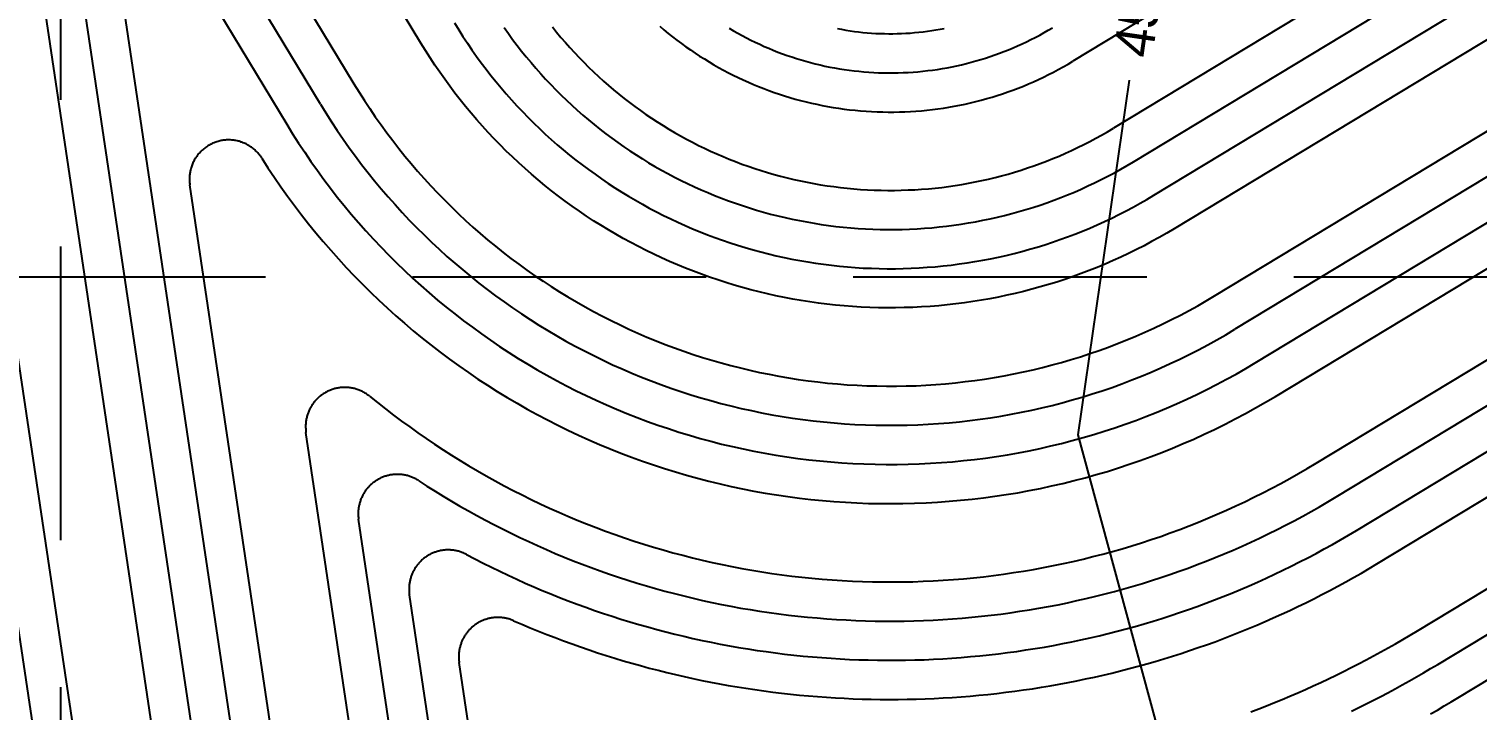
# Model space of a CAD drawing. Header units: inches. Extents: x 2439273 to 2445077, y 7048639 to 7057917.
# Drawn here: x 2442895.6 to 2443043.5, y 7054391.8 to 7054461.4 of the extents above; entities that cross this region are included whole.
import ezdxf
from ezdxf.enums import TextEntityAlignment as Align

# ---------------------------------------------------------------- set-up
doc = ezdxf.new("R2010")
doc.units = ezdxf.units.IN
doc.header["$LTSCALE"] = 300
doc.header["$MEASUREMENT"] = 0
for name, pattern in [('DASHED', [0.29, 0.25, -0.04]), ('DASHEDX2', [0.165, 0.125, -0.04]), ('HIDDEN', [0.375, 0.25, -0.125])]:
    doc.linetypes.add(name, pattern=pattern)
for name, color, linetype in [('EC', 43, 'DASHEDX2'), ('GRID', 254, 'HIDDEN'), ('PC', 43, 'DASHEDX2')]:
    doc.layers.add(name, color=color, linetype=linetype)
doc.styles.add('TMODELF', font='tmodelf')

msp = doc.modelspace()

# ---------------------------------------------------------------- linework, layer by layer
at = {"layer": 'EC', "color": 43, "linetype": 'DASHED', "flags": 128}
msp.add_lwpolyline([(2443007.95, 7054456.14), (2443002.69, 7054419.91), (2443032.74, 7054309.19), (2443035.75, 7054305.36), (2443035.89, 7054294.04), (2443019.84, 7054160.99), (2443015.14, 7054154.07), (2443020.76, 7054042.59), (2443027.98, 7054035.18), (2443030.2, 7054009.01), (2443027.26, 7053976.63)], dxfattribs=at)
at = {"layer": 'GRID', "linetype": 'HIDDEN', "ltscale": 0.4}
for p, q in [((2442898.88, 7049369.15), (2442898.88, 7057765.42)), ((2439424.76, 7054436.07), (2444925.44, 7054436.07))]:
    msp.add_line(p, q, dxfattribs=at)
at = {"layer": 'PC', "color": 24, "linetype": 'Continuous', "flags": 128}
for points in [[(2443207.57, 7054582.25), (2443002.19, 7054458.08)], [(2443211.71, 7054575.4), (2443006.33, 7054451.24)], [(2443008.39, 7054447.81), (2443213.78, 7054571.98)], [(2443010.46, 7054444.39), (2443215.85, 7054568.55)], [(2443217.92, 7054565.13), (2443012.53, 7054440.97), (2443011.78, 7054440.52), (2443011.01, 7054440.08), (2443010.24, 7054439.66), (2443009.47, 7054439.24), (2443008.68, 7054438.84), (2443007.89, 7054438.45), (2443007.1, 7054438.08), (2443006.3, 7054437.71), (2443005.49, 7054437.36), (2443004.68, 7054437.02), (2443003.86, 7054436.7), (2443003.04, 7054436.39), (2443002.21, 7054436.09), (2443001.38, 7054435.8), (2443000.55, 7054435.53), (2442999.71, 7054435.27), (2442998.86, 7054435.02), (2442998.01, 7054434.79), (2442997.16, 7054434.57), (2442996.31, 7054434.36), (2442995.45, 7054434.17), (2442994.59, 7054433.99), (2442993.72, 7054433.82), (2442992.86, 7054433.67), (2442991.99, 7054433.53), (2442991.12, 7054433.4), (2442990.25, 7054433.29), (2442989.37, 7054433.19), (2442988.5, 7054433.11), (2442987.62, 7054433.04), (2442986.74, 7054432.98), (2442985.86, 7054432.94), (2442984.98, 7054432.91), (2442984.1, 7054432.89), (2442983.22, 7054432.89), (2442982.34, 7054432.9), (2442981.47, 7054432.93), (2442980.59, 7054432.97), (2442979.71, 7054433.02), (2442978.83, 7054433.09), (2442977.96, 7054433.17), (2442977.08, 7054433.27), (2442976.21, 7054433.37), (2442975.34, 7054433.5), (2442974.47, 7054433.63), (2442973.6, 7054433.78), (2442972.74, 7054433.95), (2442971.88, 7054434.12), (2442971.02, 7054434.31), (2442970.16, 7054434.52), (2442969.31, 7054434.73), (2442968.46, 7054434.96), (2442967.61, 7054435.21), (2442966.77, 7054435.47), (2442965.94, 7054435.74), (2442965.1, 7054436.02), (2442964.28, 7054436.32), (2442963.45, 7054436.63), (2442962.63, 7054436.95), (2442961.82, 7054437.28), (2442961.01, 7054437.63), (2442960.21, 7054437.99), (2442959.41, 7054438.36), (2442958.62, 7054438.75), (2442957.84, 7054439.15), (2442957.06, 7054439.56), (2442956.29, 7054439.98), (2442955.52, 7054440.41), (2442954.77, 7054440.86), (2442954.01, 7054441.32), (2442953.27, 7054441.79), (2442952.54, 7054442.27), (2442951.81, 7054442.76), (2442951.09, 7054443.27), (2442950.37, 7054443.78), (2442949.67, 7054444.31), (2442948.97, 7054444.85), (2442948.29, 7054445.4), (2442947.61, 7054445.96), (2442946.94, 7054446.53), (2442946.28, 7054447.11), (2442945.62, 7054447.7), (2442944.98, 7054448.3), (2442944.35, 7054448.91), (2442943.73, 7054449.53), (2442943.11, 7054450.16), (2442942.51, 7054450.8), (2442941.92, 7054451.45), (2442941.33, 7054452.11), (2442940.76, 7054452.78), (2442940.2, 7054453.46), (2442939.65, 7054454.14), (2442939.11, 7054454.83), (2442938.58, 7054455.54), (2442938.06, 7054456.25), (2442937.55, 7054456.97), (2442937.06, 7054457.69), (2442936.57, 7054458.43), (2442936.1, 7054459.17), (2442935.64, 7054459.92), (2442884.95, 7054543.77)], [(2442613.44, 7053672.48), (2442965.43, 7053924.52), (2442870.67, 7054560.25)], [(2443016.67, 7054434.12), (2443222.06, 7054558.28)], [(2443224.13, 7054554.86), (2443018.74, 7054430.7)], [(2443020.81, 7054427.27), (2443226.2, 7054551.44)], [(2443022.88, 7054423.85), (2443228.27, 7054548.02)], [(2442877.57, 7054541.11), (2442969.75, 7053922.69), (2442615.77, 7053669.23)], [(2443027.02, 7054417.01), (2443232.41, 7054541.17)], [(2443029.09, 7054413.58), (2443234.47, 7054537.75)], [(2443031.16, 7054410.16), (2443236.54, 7054534.32)], [(2443033.23, 7054406.74), (2443238.61, 7054530.9)], [(2443037.37, 7054399.89), (2443242.75, 7054524.05)], [(2443039.44, 7054396.47), (2443244.82, 7054520.63)], [(2443041.51, 7054393.04), (2443246.89, 7054517.21)], [(2442898.74, 7054505.49), (2442928.79, 7054455.78)], [(2442620.43, 7053662.72), (2442978.38, 7053919.03), (2442891.36, 7054502.83)], [(2442925.37, 7054453.71), (2442905.64, 7054486.35)], [(2442898.26, 7054483.69), (2442982.7, 7053917.2), (2442622.76, 7053659.47)], [(2442912.54, 7054467.21), (2442921.95, 7054451.64)], [(2442625.09, 7053656.22), (2442987.01, 7053915.37), (2442905.16, 7054464.55)], [(2442939.06, 7054461.99), (2442939.49, 7054461.29), (2442939.93, 7054460.6), (2442940.38, 7054459.92), (2442940.84, 7054459.25), (2442941.31, 7054458.58), (2442941.79, 7054457.92), (2442942.28, 7054457.27), (2442942.78, 7054456.62), (2442943.3, 7054455.99), (2442943.82, 7054455.36), (2442944.35, 7054454.74), (2442944.89, 7054454.13), (2442945.44, 7054453.52), (2442946, 7054452.93), (2442946.57, 7054452.34), (2442947.15, 7054451.77), (2442947.74, 7054451.2), (2442948.33, 7054450.64), (2442948.94, 7054450.09), (2442949.55, 7054449.55), (2442950.17, 7054449.02), (2442950.81, 7054448.5), (2442951.44, 7054447.99), (2442952.09, 7054447.5), (2442952.74, 7054447.01), (2442953.41, 7054446.53), (2442954.07, 7054446.06), (2442954.75, 7054445.6), (2442955.43, 7054445.15), (2442956.13, 7054444.72), (2442956.82, 7054444.29), (2442957.53, 7054443.88), (2442958.24, 7054443.47), (2442958.95, 7054443.08), (2442959.68, 7054442.7), (2442960.4, 7054442.33), (2442961.14, 7054441.97), (2442961.88, 7054441.63), (2442962.62, 7054441.29), (2442963.37, 7054440.97), (2442964.13, 7054440.66), (2442964.89, 7054440.36), (2442965.65, 7054440.07), (2442966.42, 7054439.8), (2442967.2, 7054439.53), (2442967.97, 7054439.28), (2442968.75, 7054439.04), (2442969.54, 7054438.82), (2442970.33, 7054438.6), (2442971.12, 7054438.4), (2442971.91, 7054438.21), (2442972.71, 7054438.03), (2442973.51, 7054437.87), (2442974.31, 7054437.72), (2442975.12, 7054437.58), (2442975.92, 7054437.45), (2442976.73, 7054437.34), (2442977.54, 7054437.24), (2442978.36, 7054437.15), (2442979.17, 7054437.08), (2442979.98, 7054437.01), (2442980.8, 7054436.96), (2442981.62, 7054436.93), (2442982.43, 7054436.9), (2442983.25, 7054436.89), (2442984.07, 7054436.89), (2442984.88, 7054436.91), (2442985.7, 7054436.93), (2442986.51, 7054436.97), (2442987.33, 7054437.03), (2442988.14, 7054437.09), (2442988.96, 7054437.17), (2442989.77, 7054437.26), (2442990.58, 7054437.37), (2442991.39, 7054437.48), (2442992.19, 7054437.61), (2442993, 7054437.75), (2442993.8, 7054437.91), (2442994.6, 7054438.07), (2442995.4, 7054438.25), (2442996.19, 7054438.45), (2442996.98, 7054438.65), (2442997.77, 7054438.87), (2442998.55, 7054439.1), (2442999.33, 7054439.34), (2443000.11, 7054439.59), (2443000.88, 7054439.86), (2443001.65, 7054440.14), (2443002.41, 7054440.43), (2443003.17, 7054440.73), (2443003.93, 7054441.04), (2443004.67, 7054441.37), (2443005.42, 7054441.71), (2443006.16, 7054442.06), (2443006.89, 7054442.42), (2443007.62, 7054442.79), (2443008.34, 7054443.17), (2443009.05, 7054443.57), (2443009.76, 7054443.97), (2443010.46, 7054444.39)], [(2442944.13, 7054461.53), (2442944.56, 7054460.91), (2442945, 7054460.3), (2442945.46, 7054459.7), (2442945.92, 7054459.1), (2442946.39, 7054458.52), (2442946.88, 7054457.94), (2442947.37, 7054457.36), (2442947.87, 7054456.8), (2442948.37, 7054456.24), (2442948.89, 7054455.69), (2442949.42, 7054455.15), (2442949.95, 7054454.62), (2442950.49, 7054454.1), (2442951.04, 7054453.58), (2442951.6, 7054453.08), (2442952.17, 7054452.58), (2442952.74, 7054452.09), (2442953.33, 7054451.61), (2442953.91, 7054451.14), (2442954.51, 7054450.68), (2442955.11, 7054450.23), (2442955.73, 7054449.79), (2442956.34, 7054449.35), (2442956.97, 7054448.93), (2442957.6, 7054448.52), (2442958.24, 7054448.12), (2442958.88, 7054447.72), (2442959.53, 7054447.34), (2442960.18, 7054446.97), (2442960.85, 7054446.61), (2442961.51, 7054446.25), (2442962.19, 7054445.91), (2442962.86, 7054445.58), (2442963.55, 7054445.26), (2442964.23, 7054444.95), (2442964.93, 7054444.66), (2442965.62, 7054444.37), (2442966.32, 7054444.09), (2442967.03, 7054443.83), (2442967.74, 7054443.57), (2442968.45, 7054443.33), (2442969.17, 7054443.1), (2442969.89, 7054442.88), (2442970.62, 7054442.67), (2442971.34, 7054442.47), (2442972.08, 7054442.28), (2442972.81, 7054442.11), (2442973.55, 7054441.95), (2442974.28, 7054441.8), (2442975.02, 7054441.66), (2442975.77, 7054441.53), (2442976.51, 7054441.41), (2442977.26, 7054441.31), (2442978.01, 7054441.21), (2442978.76, 7054441.13), (2442979.51, 7054441.06), (2442980.26, 7054441), (2442981.01, 7054440.96), (2442981.77, 7054440.92), (2442982.52, 7054440.9), (2442983.27, 7054440.89), (2442984.03, 7054440.89), (2442984.78, 7054440.91), (2442985.53, 7054440.93), (2442986.29, 7054440.97), (2442987.04, 7054441.02), (2442987.79, 7054441.08), (2442988.54, 7054441.15), (2442989.29, 7054441.23), (2442990.04, 7054441.33), (2442990.78, 7054441.44), (2442991.53, 7054441.56), (2442992.27, 7054441.69), (2442993.01, 7054441.83), (2442993.75, 7054441.98), (2442994.49, 7054442.15), (2442995.22, 7054442.33), (2442995.95, 7054442.52), (2442996.68, 7054442.72), (2442997.4, 7054442.93), (2442998.12, 7054443.15), (2442998.84, 7054443.39), (2442999.55, 7054443.63), (2443000.26, 7054443.89), (2443000.96, 7054444.16), (2443001.66, 7054444.43), (2443002.36, 7054444.72), (2443003.05, 7054445.02), (2443003.74, 7054445.34), (2443004.42, 7054445.66), (2443005.1, 7054445.99), (2443005.77, 7054446.33), (2443006.43, 7054446.69), (2443007.09, 7054447.05), (2443007.75, 7054447.43), (2443008.39, 7054447.81)], [(2442949.06, 7054461.59), (2442949.49, 7054461.05), (2442949.93, 7054460.52), (2442950.38, 7054459.99), (2442950.84, 7054459.47), (2442951.31, 7054458.96), (2442951.78, 7054458.46), (2442952.26, 7054457.97), (2442952.75, 7054457.48), (2442953.25, 7054457), (2442953.75, 7054456.53), (2442954.27, 7054456.06), (2442954.79, 7054455.61), (2442955.31, 7054455.16), (2442955.84, 7054454.72), (2442956.38, 7054454.29), (2442956.93, 7054453.86), (2442957.49, 7054453.45), (2442958.05, 7054453.04), (2442958.61, 7054452.65), (2442959.18, 7054452.26), (2442959.76, 7054451.88), (2442960.35, 7054451.51), (2442960.94, 7054451.15), (2442961.53, 7054450.8), (2442962.13, 7054450.46), (2442962.74, 7054450.13), (2442963.35, 7054449.81), (2442963.97, 7054449.49), (2442964.59, 7054449.19), (2442965.21, 7054448.9), (2442965.84, 7054448.61), (2442966.48, 7054448.34), (2442967.12, 7054448.08), (2442967.76, 7054447.83), (2442968.41, 7054447.58), (2442969.06, 7054447.35), (2442969.71, 7054447.13), (2442970.37, 7054446.91), (2442971.03, 7054446.71), (2442971.7, 7054446.52), (2442972.36, 7054446.34), (2442973.03, 7054446.17), (2442973.7, 7054446.01), (2442974.38, 7054445.86), (2442975.06, 7054445.72), (2442975.74, 7054445.59), (2442976.42, 7054445.47), (2442977.1, 7054445.37), (2442977.78, 7054445.27), (2442978.47, 7054445.19), (2442979.16, 7054445.11), (2442979.85, 7054445.05), (2442980.53, 7054444.99), (2442981.22, 7054444.95), (2442981.91, 7054444.92), (2442982.61, 7054444.9), (2442983.3, 7054444.89), (2442983.99, 7054444.89), (2442984.68, 7054444.9), (2442985.37, 7054444.93), (2442986.06, 7054444.96), (2442986.75, 7054445.01), (2442987.44, 7054445.06), (2442988.13, 7054445.13), (2442988.81, 7054445.2), (2442989.5, 7054445.29), (2442990.18, 7054445.39), (2442990.87, 7054445.5), (2442991.55, 7054445.62), (2442992.22, 7054445.75), (2442992.9, 7054445.89), (2442993.58, 7054446.04), (2442994.25, 7054446.21), (2442994.92, 7054446.38), (2442995.58, 7054446.56), (2442996.25, 7054446.76), (2442996.91, 7054446.96), (2442997.56, 7054447.18), (2442998.22, 7054447.4), (2442998.87, 7054447.64), (2442999.51, 7054447.88), (2443000.15, 7054448.14), (2443000.79, 7054448.4), (2443001.43, 7054448.68), (2443002.06, 7054448.97), (2443002.68, 7054449.26), (2443003.3, 7054449.57), (2443003.92, 7054449.88), (2443004.53, 7054450.21), (2443005.13, 7054450.54), (2443005.73, 7054450.88), (2443006.33, 7054451.24)], [(2442960.02, 7054461.66), (2442960.45, 7054461.29), (2442960.88, 7054460.93), (2442961.33, 7054460.58), (2442961.77, 7054460.23), (2442962.23, 7054459.89), (2442962.68, 7054459.56), (2442963.15, 7054459.24), (2442963.62, 7054458.92), (2442964.09, 7054458.61), (2442964.57, 7054458.31), (2442965.05, 7054458.01), (2442965.54, 7054457.73), (2442966.03, 7054457.45), (2442966.53, 7054457.18), (2442967.03, 7054456.91), (2442967.53, 7054456.66), (2442968.04, 7054456.41), (2442968.55, 7054456.17), (2442969.07, 7054455.94), (2442969.59, 7054455.71), (2442970.11, 7054455.5), (2442970.63, 7054455.29), (2442971.16, 7054455.09), (2442971.7, 7054454.9), (2442972.23, 7054454.72), (2442972.77, 7054454.55), (2442973.31, 7054454.38), (2442973.85, 7054454.22), (2442974.4, 7054454.08), (2442974.95, 7054453.94), (2442975.5, 7054453.81), (2442976.05, 7054453.68), (2442976.6, 7054453.57), (2442977.16, 7054453.46), (2442977.72, 7054453.37), (2442978.27, 7054453.28), (2442978.83, 7054453.2), (2442979.4, 7054453.13), (2442979.96, 7054453.07), (2442980.52, 7054453.02), (2442981.08, 7054452.98), (2442981.65, 7054452.94), (2442982.21, 7054452.92), (2442982.78, 7054452.9), (2442983.34, 7054452.89), (2442983.91, 7054452.89), (2442984.48, 7054452.9), (2442985.04, 7054452.92), (2442985.61, 7054452.95), (2442986.17, 7054452.98), (2442986.73, 7054453.03), (2442987.3, 7054453.08), (2442987.86, 7054453.15), (2442988.42, 7054453.22), (2442988.98, 7054453.3), (2442989.54, 7054453.39), (2442990.09, 7054453.49), (2442990.65, 7054453.59), (2442991.2, 7054453.71), (2442991.75, 7054453.83), (2442992.3, 7054453.97), (2442992.85, 7054454.11), (2442993.4, 7054454.26), (2442993.94, 7054454.42), (2442994.48, 7054454.59), (2442995.02, 7054454.76), (2442995.55, 7054454.95), (2442996.08, 7054455.14), (2442996.61, 7054455.34), (2442997.14, 7054455.55), (2442997.66, 7054455.77), (2442998.18, 7054455.99), (2442998.69, 7054456.22), (2442999.2, 7054456.47), (2442999.71, 7054456.72), (2443000.22, 7054456.97), (2443000.71, 7054457.24), (2443001.21, 7054457.51), (2443001.7, 7054457.79), (2443002.19, 7054458.08)], [(2442967.11, 7054461.45), (2442967.54, 7054461.19), (2442967.98, 7054460.94), (2442968.42, 7054460.7), (2442968.86, 7054460.47), (2442969.31, 7054460.24), (2442969.76, 7054460.02), (2442970.22, 7054459.81), (2442970.68, 7054459.6), (2442971.14, 7054459.4), (2442971.6, 7054459.21), (2442972.07, 7054459.02), (2442972.54, 7054458.85), (2442973.01, 7054458.68), (2442973.49, 7054458.52), (2442973.97, 7054458.36), (2442974.45, 7054458.22), (2442974.93, 7054458.08), (2442975.42, 7054457.94), (2442975.9, 7054457.82), (2442976.39, 7054457.7), (2442976.88, 7054457.59), (2442977.38, 7054457.49), (2442977.87, 7054457.4), (2442978.37, 7054457.31), (2442978.86, 7054457.24), (2442979.36, 7054457.17), (2442979.86, 7054457.11), (2442980.36, 7054457.05), (2442980.86, 7054457), (2442981.36, 7054456.97), (2442981.86, 7054456.94), (2442982.36, 7054456.91), (2442982.87, 7054456.9), (2442983.37, 7054456.89), (2442983.87, 7054456.89), (2442984.37, 7054456.9), (2442984.88, 7054456.92), (2442985.38, 7054456.94), (2442985.88, 7054456.97), (2442986.38, 7054457.01), (2442986.88, 7054457.06), (2442987.38, 7054457.12), (2442987.88, 7054457.18), (2442988.38, 7054457.25), (2442988.87, 7054457.33), (2442989.37, 7054457.42), (2442989.86, 7054457.52), (2442990.35, 7054457.62), (2442990.84, 7054457.73), (2442991.33, 7054457.85), (2442991.82, 7054457.97), (2442992.3, 7054458.11), (2442992.79, 7054458.25), (2442993.27, 7054458.4), (2442993.74, 7054458.55), (2442994.22, 7054458.72), (2442994.69, 7054458.89), (2442995.16, 7054459.07), (2442995.63, 7054459.25), (2442996.09, 7054459.45), (2442996.55, 7054459.65), (2442997.01, 7054459.85), (2442997.47, 7054460.07), (2442997.92, 7054460.29), (2442998.36, 7054460.52), (2442998.81, 7054460.76), (2442999.25, 7054461), (2442999.68, 7054461.25), (2443000.12, 7054461.51)], [(2442978.15, 7054461.42), (2442978.58, 7054461.34), (2442979.02, 7054461.26), (2442979.45, 7054461.19), (2442979.89, 7054461.13), (2442980.32, 7054461.08), (2442980.76, 7054461.03), (2442981.2, 7054460.99), (2442981.64, 7054460.96), (2442982.07, 7054460.93), (2442982.51, 7054460.91), (2442982.95, 7054460.9), (2442983.39, 7054460.89), (2442983.83, 7054460.89), (2442984.27, 7054460.9), (2442984.71, 7054460.91), (2442985.15, 7054460.94), (2442985.59, 7054460.96), (2442986.03, 7054461), (2442986.47, 7054461.04), (2442986.9, 7054461.09), (2442987.34, 7054461.15), (2442987.78, 7054461.21), (2442988.21, 7054461.28), (2442988.64, 7054461.35), (2442989.07, 7054461.44)], [(2442928.79, 7054455.78), (2442929.32, 7054454.92), (2442929.86, 7054454.08), (2442930.41, 7054453.24), (2442930.98, 7054452.41), (2442931.56, 7054451.58), (2442932.15, 7054450.77), (2442932.76, 7054449.97), (2442933.37, 7054449.18), (2442934, 7054448.39), (2442934.65, 7054447.62), (2442935.3, 7054446.86), (2442935.97, 7054446.1), (2442936.64, 7054445.36), (2442937.33, 7054444.63), (2442938.04, 7054443.91), (2442938.75, 7054443.2), (2442939.47, 7054442.5), (2442940.2, 7054441.81), (2442940.95, 7054441.14), (2442941.7, 7054440.48), (2442942.47, 7054439.82), (2442943.25, 7054439.18), (2442944.03, 7054438.56), (2442944.83, 7054437.94), (2442945.63, 7054437.34), (2442946.45, 7054436.75), (2442947.27, 7054436.17), (2442948.1, 7054435.61), (2442948.94, 7054435.06), (2442949.79, 7054434.52), (2442950.65, 7054434), (2442951.52, 7054433.49), (2442952.39, 7054432.99), (2442953.27, 7054432.51), (2442954.16, 7054432.04), (2442955.06, 7054431.59), (2442955.96, 7054431.15), (2442956.87, 7054430.72), (2442957.79, 7054430.31), (2442958.71, 7054429.91), (2442959.64, 7054429.53), (2442960.58, 7054429.16), (2442961.52, 7054428.81), (2442962.47, 7054428.47), (2442963.42, 7054428.14), (2442964.37, 7054427.83), (2442965.34, 7054427.54), (2442966.3, 7054427.26), (2442967.27, 7054427), (2442968.25, 7054426.75), (2442969.22, 7054426.52), (2442970.21, 7054426.3), (2442971.19, 7054426.1), (2442972.18, 7054425.91), (2442973.17, 7054425.74), (2442974.16, 7054425.58), (2442975.16, 7054425.44), (2442976.16, 7054425.32), (2442977.16, 7054425.21), (2442978.16, 7054425.12), (2442979.16, 7054425.04), (2442980.16, 7054424.98), (2442981.17, 7054424.93), (2442982.17, 7054424.91), (2442983.18, 7054424.89), (2442984.18, 7054424.89), (2442985.19, 7054424.91), (2442986.19, 7054424.94), (2442987.2, 7054424.99), (2442988.2, 7054425.06), (2442989.2, 7054425.14), (2442990.2, 7054425.24), (2442991.2, 7054425.35), (2442992.2, 7054425.48), (2442993.19, 7054425.62), (2442994.19, 7054425.78), (2442995.18, 7054425.95), (2442996.16, 7054426.14), (2442997.15, 7054426.35), (2442998.13, 7054426.57), (2442999.1, 7054426.81), (2443000.08, 7054427.06), (2443001.05, 7054427.32), (2443002.01, 7054427.61), (2443002.97, 7054427.9), (2443003.93, 7054428.22), (2443004.88, 7054428.54), (2443005.82, 7054428.89), (2443006.76, 7054429.24), (2443007.7, 7054429.62), (2443008.62, 7054430), (2443009.55, 7054430.4), (2443010.46, 7054430.82), (2443011.37, 7054431.25), (2443012.27, 7054431.69), (2443013.17, 7054432.15), (2443014.06, 7054432.62), (2443014.94, 7054433.11), (2443015.81, 7054433.61), (2443016.67, 7054434.12)], [(2442925.37, 7054453.71), (2442925.93, 7054452.8), (2442926.5, 7054451.9), (2442927.09, 7054451.01), (2442927.69, 7054450.13), (2442928.31, 7054449.25), (2442928.94, 7054448.39), (2442929.58, 7054447.54), (2442930.24, 7054446.69), (2442930.91, 7054445.86), (2442931.59, 7054445.04), (2442932.28, 7054444.23), (2442932.99, 7054443.43), (2442933.71, 7054442.64), (2442934.44, 7054441.86), (2442935.19, 7054441.1), (2442935.95, 7054440.34), (2442936.71, 7054439.6), (2442937.49, 7054438.87), (2442938.29, 7054438.15), (2442939.09, 7054437.45), (2442939.9, 7054436.76), (2442940.73, 7054436.08), (2442941.56, 7054435.41), (2442942.41, 7054434.76), (2442943.26, 7054434.12), (2442944.13, 7054433.49), (2442945, 7054432.88), (2442945.89, 7054432.28), (2442946.78, 7054431.7), (2442947.68, 7054431.13), (2442948.59, 7054430.57), (2442949.52, 7054430.03), (2442950.44, 7054429.5), (2442951.38, 7054428.99), (2442952.33, 7054428.49), (2442953.28, 7054428.01), (2442954.24, 7054427.54), (2442955.21, 7054427.08), (2442956.18, 7054426.65), (2442957.16, 7054426.22), (2442958.15, 7054425.82), (2442959.14, 7054425.43), (2442960.14, 7054425.05), (2442961.15, 7054424.69), (2442962.16, 7054424.35), (2442963.18, 7054424.02), (2442964.2, 7054423.71), (2442965.22, 7054423.41), (2442966.25, 7054423.13), (2442967.29, 7054422.87), (2442968.33, 7054422.62), (2442969.37, 7054422.39), (2442970.42, 7054422.17), (2442971.47, 7054421.97), (2442972.52, 7054421.79), (2442973.58, 7054421.63), (2442974.63, 7054421.48), (2442975.69, 7054421.35), (2442976.75, 7054421.23), (2442977.82, 7054421.13), (2442978.88, 7054421.05), (2442979.95, 7054420.99), (2442981.02, 7054420.94), (2442982.08, 7054420.91), (2442983.15, 7054420.89), (2442984.22, 7054420.89), (2442985.29, 7054420.91), (2442986.36, 7054420.95), (2442987.42, 7054421), (2442988.49, 7054421.07), (2442989.55, 7054421.15), (2442990.62, 7054421.26), (2442991.68, 7054421.38), (2442992.74, 7054421.51), (2442993.79, 7054421.66), (2442994.85, 7054421.83), (2442995.9, 7054422.02), (2442996.95, 7054422.22), (2442998, 7054422.44), (2442999.04, 7054422.67), (2443000.08, 7054422.93), (2443001.11, 7054423.19), (2443002.14, 7054423.48), (2443003.16, 7054423.78), (2443004.18, 7054424.09), (2443005.2, 7054424.42), (2443006.21, 7054424.77), (2443007.21, 7054425.14), (2443008.21, 7054425.52), (2443009.21, 7054425.91), (2443010.19, 7054426.32), (2443011.17, 7054426.75), (2443012.14, 7054427.19), (2443013.11, 7054427.64), (2443014.07, 7054428.12), (2443015.02, 7054428.6), (2443015.96, 7054429.1), (2443016.9, 7054429.62), (2443017.82, 7054430.15), (2443018.74, 7054430.7)], [(2442921.95, 7054451.64), (2442922.54, 7054450.68), (2442923.15, 7054449.72), (2442923.77, 7054448.78), (2442924.41, 7054447.85), (2442925.06, 7054446.92), (2442925.73, 7054446.01), (2442926.41, 7054445.1), (2442927.1, 7054444.21), (2442927.81, 7054443.33), (2442928.53, 7054442.46), (2442929.27, 7054441.6), (2442930.02, 7054440.76), (2442930.78, 7054439.92), (2442931.56, 7054439.1), (2442932.34, 7054438.29), (2442933.15, 7054437.49), (2442933.96, 7054436.7), (2442934.78, 7054435.93), (2442935.62, 7054435.17), (2442936.47, 7054434.42), (2442937.33, 7054433.69), (2442938.21, 7054432.97), (2442939.09, 7054432.27), (2442939.99, 7054431.57), (2442940.89, 7054430.9), (2442941.81, 7054430.23), (2442942.73, 7054429.59), (2442943.67, 7054428.95), (2442944.62, 7054428.33), (2442945.57, 7054427.73), (2442946.54, 7054427.14), (2442947.51, 7054426.56), (2442948.5, 7054426.01), (2442949.49, 7054425.46), (2442950.49, 7054424.94), (2442951.5, 7054424.42), (2442952.51, 7054423.93), (2442953.54, 7054423.45), (2442954.57, 7054422.99), (2442955.61, 7054422.54), (2442956.65, 7054422.11), (2442957.71, 7054421.69), (2442958.76, 7054421.29), (2442959.83, 7054420.91), (2442960.9, 7054420.55), (2442961.98, 7054420.2), (2442963.06, 7054419.87), (2442964.14, 7054419.56), (2442965.24, 7054419.26), (2442966.33, 7054418.98), (2442967.43, 7054418.72), (2442968.54, 7054418.48), (2442969.64, 7054418.25), (2442970.76, 7054418.04), (2442971.87, 7054417.85), (2442972.99, 7054417.67), (2442974.11, 7054417.51), (2442975.23, 7054417.37), (2442976.35, 7054417.25), (2442977.48, 7054417.15), (2442978.61, 7054417.06), (2442979.74, 7054416.99), (2442980.87, 7054416.94), (2442982, 7054416.91), (2442983.13, 7054416.89), (2442984.26, 7054416.89), (2442985.39, 7054416.91), (2442986.52, 7054416.95), (2442987.65, 7054417.01), (2442988.78, 7054417.08), (2442989.91, 7054417.17), (2442991.03, 7054417.28), (2442992.16, 7054417.4), (2442993.28, 7054417.55), (2442994.4, 7054417.71), (2442995.51, 7054417.89), (2442996.63, 7054418.09), (2442997.74, 7054418.3), (2442998.84, 7054418.53), (2442999.95, 7054418.78), (2443001.05, 7054419.05), (2443002.14, 7054419.33), (2443003.23, 7054419.63), (2443004.32, 7054419.95), (2443005.4, 7054420.28), (2443006.47, 7054420.63), (2443007.54, 7054421), (2443008.61, 7054421.39), (2443009.66, 7054421.79), (2443010.71, 7054422.21), (2443011.76, 7054422.64), (2443012.79, 7054423.09), (2443013.82, 7054423.56), (2443014.85, 7054424.04), (2443015.86, 7054424.54), (2443016.87, 7054425.06), (2443017.87, 7054425.59), (2443018.86, 7054426.13), (2443019.84, 7054426.7), (2443020.81, 7054427.27)], [(2442919.38, 7054448.19), (2442919.32, 7054448.28), (2442919.26, 7054448.37), (2442919.2, 7054448.45), (2442919.13, 7054448.54), (2442919.06, 7054448.62), (2442918.99, 7054448.71), (2442918.91, 7054448.79), (2442918.84, 7054448.87), (2442918.76, 7054448.94), (2442918.68, 7054449.02), (2442918.6, 7054449.09), (2442918.51, 7054449.16), (2442918.43, 7054449.22), (2442918.34, 7054449.29), (2442918.25, 7054449.35), (2442918.16, 7054449.41), (2442918.07, 7054449.47), (2442917.97, 7054449.52), (2442917.88, 7054449.58), (2442917.78, 7054449.63), (2442917.68, 7054449.67), (2442917.58, 7054449.72), (2442917.48, 7054449.76), (2442917.38, 7054449.8), (2442917.28, 7054449.83), (2442917.17, 7054449.87), (2442917.07, 7054449.9), (2442916.96, 7054449.93), (2442916.86, 7054449.95), (2442916.75, 7054449.97), (2442916.64, 7054449.99), (2442916.54, 7054450.01), (2442916.43, 7054450.02), (2442916.32, 7054450.03), (2442916.21, 7054450.04), (2442916.1, 7054450.04), (2442915.99, 7054450.04), (2442915.88, 7054450.04), (2442915.78, 7054450.04), (2442915.67, 7054450.03), (2442915.56, 7054450.02), (2442915.45, 7054450.01), (2442915.34, 7054449.99), (2442915.24, 7054449.97), (2442915.13, 7054449.95), (2442915.02, 7054449.92), (2442914.92, 7054449.89), (2442914.81, 7054449.86), (2442914.71, 7054449.83), (2442914.61, 7054449.79), (2442914.51, 7054449.75), (2442914.4, 7054449.71), (2442914.31, 7054449.67), (2442914.21, 7054449.62), (2442914.11, 7054449.57), (2442914.02, 7054449.51), (2442913.92, 7054449.46), (2442913.83, 7054449.4), (2442913.74, 7054449.34), (2442913.65, 7054449.28), (2442913.56, 7054449.21), (2442913.48, 7054449.15), (2442913.39, 7054449.08), (2442913.31, 7054449), (2442913.23, 7054448.93), (2442913.15, 7054448.85), (2442913.08, 7054448.77), (2442913.01, 7054448.69), (2442912.94, 7054448.61), (2442912.87, 7054448.53), (2442912.8, 7054448.44), (2442912.74, 7054448.35), (2442912.67, 7054448.26), (2442912.62, 7054448.17), (2442912.56, 7054448.08), (2442912.5, 7054447.98), (2442912.45, 7054447.89), (2442912.4, 7054447.79), (2442912.36, 7054447.69), (2442912.31, 7054447.59), (2442912.27, 7054447.49), (2442912.24, 7054447.39), (2442912.2, 7054447.28), (2442912.17, 7054447.18), (2442912.14, 7054447.07), (2442912.11, 7054446.97), (2442912.09, 7054446.86), (2442912.07, 7054446.76), (2442912.05, 7054446.65), (2442912.03, 7054446.54), (2442912.02, 7054446.43), (2442912.01, 7054446.32), (2442912.01, 7054446.21), (2442912, 7054446.11), (2442912, 7054446), (2442912.01, 7054445.89), (2442912.01, 7054445.78), (2442912.02, 7054445.67), (2442912.03, 7054445.56), (2442912.05, 7054445.45)], [(2442919.38, 7054448.19), (2442920.02, 7054447.2), (2442920.67, 7054446.22), (2442921.34, 7054445.25), (2442922.03, 7054444.29), (2442922.72, 7054443.34), (2442923.44, 7054442.4), (2442924.16, 7054441.48), (2442924.91, 7054440.56), (2442925.66, 7054439.66), (2442926.43, 7054438.77), (2442927.21, 7054437.89), (2442928.01, 7054437.02), (2442928.82, 7054436.17), (2442929.65, 7054435.33), (2442930.48, 7054434.5), (2442931.33, 7054433.68), (2442932.19, 7054432.88), (2442933.07, 7054432.09), (2442933.95, 7054431.32), (2442934.85, 7054430.55), (2442935.76, 7054429.81), (2442936.68, 7054429.07), (2442937.61, 7054428.35), (2442938.56, 7054427.65), (2442939.51, 7054426.96), (2442940.48, 7054426.28), (2442941.45, 7054425.62), (2442942.44, 7054424.98), (2442943.43, 7054424.35), (2442944.44, 7054423.74), (2442945.45, 7054423.14), (2442946.47, 7054422.55), (2442947.51, 7054421.99), (2442948.55, 7054421.44), (2442949.6, 7054420.9), (2442950.65, 7054420.38), (2442951.72, 7054419.88), (2442952.79, 7054419.4), (2442953.87, 7054418.93), (2442954.96, 7054418.48), (2442956.05, 7054418.04), (2442957.15, 7054417.63), (2442958.26, 7054417.23), (2442959.37, 7054416.84), (2442960.49, 7054416.48), (2442961.62, 7054416.13), (2442962.75, 7054415.8), (2442963.88, 7054415.48), (2442965.02, 7054415.19), (2442966.17, 7054414.91), (2442967.32, 7054414.65), (2442968.47, 7054414.4), (2442969.62, 7054414.18), (2442970.78, 7054413.97), (2442971.94, 7054413.78), (2442973.11, 7054413.61), (2442974.28, 7054413.46), (2442975.45, 7054413.32), (2442976.62, 7054413.21), (2442977.79, 7054413.11), (2442978.97, 7054413.03), (2442980.14, 7054412.97), (2442981.32, 7054412.92), (2442982.5, 7054412.9), (2442983.67, 7054412.89), (2442984.85, 7054412.9), (2442986.03, 7054412.93), (2442987.21, 7054412.98), (2442988.38, 7054413.04), (2442989.56, 7054413.13), (2442990.73, 7054413.23), (2442991.9, 7054413.35), (2442993.07, 7054413.49), (2442994.24, 7054413.64), (2442995.4, 7054413.82), (2442996.56, 7054414.01), (2442997.72, 7054414.22), (2442998.88, 7054414.45), (2443000.03, 7054414.7), (2443001.18, 7054414.96), (2443002.32, 7054415.24), (2443003.46, 7054415.54), (2443004.59, 7054415.86), (2443005.72, 7054416.19), (2443006.84, 7054416.54), (2443007.96, 7054416.91), (2443009.07, 7054417.3), (2443010.18, 7054417.7), (2443011.28, 7054418.12), (2443012.37, 7054418.56), (2443013.46, 7054419.02), (2443014.54, 7054419.49), (2443015.61, 7054419.98), (2443016.67, 7054420.48), (2443017.73, 7054421), (2443018.78, 7054421.54), (2443019.82, 7054422.09), (2443020.85, 7054422.66), (2443021.87, 7054423.25), (2443022.88, 7054423.85)], [(2442627.41, 7053652.97), (2442991.33, 7053913.54), (2442912.05, 7054445.45)], [(2442930.39, 7054423.86), (2442930.32, 7054423.92), (2442930.24, 7054423.98), (2442930.16, 7054424.03), (2442930.08, 7054424.09), (2442930, 7054424.14), (2442929.92, 7054424.19), (2442929.84, 7054424.24), (2442929.75, 7054424.29), (2442929.67, 7054424.33), (2442929.58, 7054424.37), (2442929.49, 7054424.41), (2442929.41, 7054424.45), (2442929.32, 7054424.49), (2442929.23, 7054424.52), (2442929.14, 7054424.55), (2442929.04, 7054424.58), (2442928.95, 7054424.61), (2442928.86, 7054424.64), (2442928.77, 7054424.66), (2442928.67, 7054424.68), (2442928.58, 7054424.7), (2442928.48, 7054424.71), (2442928.39, 7054424.73), (2442928.29, 7054424.74), (2442928.2, 7054424.75), (2442928.1, 7054424.76), (2442928, 7054424.76), (2442927.91, 7054424.76), (2442927.81, 7054424.76), (2442927.72, 7054424.76), (2442927.62, 7054424.76), (2442927.52, 7054424.75), (2442927.43, 7054424.74), (2442927.33, 7054424.73), (2442927.24, 7054424.71), (2442927.14, 7054424.7), (2442927.05, 7054424.68), (2442926.95, 7054424.66), (2442926.86, 7054424.64), (2442926.77, 7054424.61), (2442926.68, 7054424.58), (2442926.59, 7054424.55), (2442926.49, 7054424.52), (2442926.4, 7054424.49), (2442926.32, 7054424.45), (2442926.23, 7054424.41), (2442926.14, 7054424.37), (2442926.05, 7054424.33), (2442925.97, 7054424.29), (2442925.88, 7054424.24), (2442925.8, 7054424.19), (2442925.72, 7054424.14), (2442925.64, 7054424.09), (2442925.56, 7054424.04), (2442925.48, 7054423.98), (2442925.4, 7054423.92), (2442925.33, 7054423.86), (2442925.26, 7054423.8), (2442925.18, 7054423.74), (2442925.11, 7054423.67), (2442925.04, 7054423.6), (2442924.98, 7054423.54), (2442924.91, 7054423.47), (2442924.85, 7054423.39), (2442924.78, 7054423.32), (2442924.72, 7054423.25), (2442924.66, 7054423.17), (2442924.61, 7054423.09), (2442924.55, 7054423.01), (2442924.5, 7054422.93), (2442924.45, 7054422.85), (2442924.4, 7054422.77), (2442924.35, 7054422.68), (2442924.31, 7054422.6), (2442924.26, 7054422.51), (2442924.22, 7054422.43), (2442924.18, 7054422.34), (2442924.15, 7054422.25), (2442924.11, 7054422.16), (2442924.08, 7054422.07), (2442924.05, 7054421.98), (2442924.02, 7054421.89), (2442923.99, 7054421.79), (2442923.97, 7054421.7), (2442923.95, 7054421.61), (2442923.93, 7054421.51), (2442923.91, 7054421.42), (2442923.9, 7054421.32), (2442923.89, 7054421.23), (2442923.88, 7054421.13), (2442923.87, 7054421.04), (2442923.86, 7054420.94), (2442923.86, 7054420.84), (2442923.86, 7054420.75), (2442923.86, 7054420.65), (2442923.87, 7054420.56), (2442923.87, 7054420.46), (2442923.88, 7054420.36), (2442923.89, 7054420.27), (2442923.9, 7054420.17)], [(2442930.39, 7054423.86), (2442931.2, 7054423.21), (2442932.01, 7054422.57), (2442932.83, 7054421.94), (2442933.65, 7054421.33), (2442934.49, 7054420.72), (2442935.33, 7054420.12), (2442936.18, 7054419.53), (2442937.03, 7054418.95), (2442937.9, 7054418.39), (2442938.77, 7054417.83), (2442939.64, 7054417.29), (2442940.53, 7054416.75), (2442941.42, 7054416.23), (2442942.31, 7054415.72), (2442943.21, 7054415.21), (2442944.12, 7054414.72), (2442945.04, 7054414.24), (2442945.96, 7054413.78), (2442946.88, 7054413.32), (2442947.82, 7054412.88), (2442948.75, 7054412.44), (2442949.7, 7054412.02), (2442950.64, 7054411.61), (2442951.6, 7054411.21), (2442952.55, 7054410.82), (2442953.51, 7054410.45), (2442954.48, 7054410.08), (2442955.45, 7054409.73), (2442956.43, 7054409.39), (2442957.41, 7054409.07), (2442958.39, 7054408.75), (2442959.38, 7054408.45), (2442960.37, 7054408.16), (2442961.36, 7054407.88), (2442962.36, 7054407.61), (2442963.36, 7054407.36), (2442964.36, 7054407.11), (2442965.37, 7054406.88), (2442966.38, 7054406.67), (2442967.39, 7054406.46), (2442968.4, 7054406.27), (2442969.42, 7054406.09), (2442970.44, 7054405.92), (2442971.46, 7054405.77), (2442972.48, 7054405.62), (2442973.51, 7054405.49), (2442974.53, 7054405.38), (2442975.56, 7054405.27), (2442976.59, 7054405.18), (2442977.62, 7054405.1), (2442978.65, 7054405.03), (2442979.68, 7054404.98), (2442980.71, 7054404.94), (2442981.74, 7054404.91), (2442982.78, 7054404.89), (2442983.81, 7054404.89), (2442984.84, 7054404.9), (2442985.87, 7054404.92), (2442986.9, 7054404.96), (2442987.94, 7054405), (2442988.97, 7054405.06), (2442990, 7054405.14), (2442991.03, 7054405.22), (2442992.05, 7054405.32), (2442993.08, 7054405.43), (2442994.1, 7054405.55), (2442995.13, 7054405.69), (2442996.15, 7054405.84), (2442997.17, 7054406), (2442998.19, 7054406.17), (2442999.2, 7054406.36), (2443000.22, 7054406.56), (2443001.23, 7054406.77), (2443002.24, 7054406.99), (2443003.24, 7054407.23), (2443004.24, 7054407.48), (2443005.24, 7054407.74), (2443006.24, 7054408.01), (2443007.23, 7054408.29), (2443008.22, 7054408.59), (2443009.2, 7054408.9), (2443010.19, 7054409.22), (2443011.16, 7054409.55), (2443012.14, 7054409.9), (2443013.1, 7054410.26), (2443014.07, 7054410.63), (2443015.03, 7054411.01), (2443015.98, 7054411.4), (2443016.93, 7054411.8), (2443017.88, 7054412.22), (2443018.82, 7054412.65), (2443019.75, 7054413.09), (2443020.68, 7054413.54), (2443021.6, 7054414), (2443022.52, 7054414.47), (2443023.43, 7054414.96), (2443024.34, 7054415.45), (2443025.24, 7054415.96), (2443026.13, 7054416.48), (2443027.02, 7054417.01)], [(2442632.07, 7053646.46), (2442999.96, 7053909.89), (2442923.9, 7054420.17)], [(2442935.42, 7054415.23), (2442935.34, 7054415.28), (2442935.26, 7054415.33), (2442935.18, 7054415.37), (2442935.1, 7054415.42), (2442935.02, 7054415.46), (2442934.94, 7054415.5), (2442934.85, 7054415.54), (2442934.77, 7054415.57), (2442934.68, 7054415.61), (2442934.6, 7054415.64), (2442934.51, 7054415.67), (2442934.42, 7054415.7), (2442934.33, 7054415.72), (2442934.25, 7054415.75), (2442934.16, 7054415.77), (2442934.07, 7054415.79), (2442933.98, 7054415.81), (2442933.89, 7054415.83), (2442933.8, 7054415.84), (2442933.7, 7054415.85), (2442933.61, 7054415.86), (2442933.52, 7054415.87), (2442933.43, 7054415.88), (2442933.34, 7054415.88), (2442933.25, 7054415.88), (2442933.15, 7054415.88), (2442933.06, 7054415.88), (2442932.97, 7054415.87), (2442932.88, 7054415.87), (2442932.79, 7054415.86), (2442932.7, 7054415.84), (2442932.61, 7054415.83), (2442932.51, 7054415.82), (2442932.42, 7054415.8), (2442932.33, 7054415.78), (2442932.25, 7054415.76), (2442932.16, 7054415.73), (2442932.07, 7054415.71), (2442931.98, 7054415.68), (2442931.89, 7054415.65), (2442931.81, 7054415.62), (2442931.72, 7054415.59), (2442931.64, 7054415.55), (2442931.55, 7054415.51), (2442931.47, 7054415.47), (2442931.39, 7054415.43), (2442931.31, 7054415.39), (2442931.23, 7054415.34), (2442931.15, 7054415.3), (2442931.07, 7054415.25), (2442930.99, 7054415.2), (2442930.92, 7054415.15), (2442930.84, 7054415.09), (2442930.77, 7054415.04), (2442930.7, 7054414.98), (2442930.63, 7054414.92), (2442930.56, 7054414.86), (2442930.49, 7054414.8), (2442930.42, 7054414.73), (2442930.36, 7054414.67), (2442930.3, 7054414.6), (2442930.23, 7054414.53), (2442930.17, 7054414.46), (2442930.12, 7054414.39), (2442930.06, 7054414.32), (2442930, 7054414.25), (2442929.95, 7054414.17), (2442929.9, 7054414.1), (2442929.85, 7054414.02), (2442929.8, 7054413.94), (2442929.75, 7054413.86), (2442929.71, 7054413.78), (2442929.67, 7054413.7), (2442929.63, 7054413.62), (2442929.59, 7054413.53), (2442929.55, 7054413.45), (2442929.51, 7054413.37), (2442929.48, 7054413.28), (2442929.45, 7054413.19), (2442929.42, 7054413.11), (2442929.39, 7054413.02), (2442929.37, 7054412.93), (2442929.35, 7054412.84), (2442929.32, 7054412.75), (2442929.31, 7054412.66), (2442929.29, 7054412.57), (2442929.27, 7054412.48), (2442929.26, 7054412.39), (2442929.25, 7054412.3), (2442929.24, 7054412.21), (2442929.23, 7054412.12), (2442929.23, 7054412.02), (2442929.23, 7054411.93), (2442929.23, 7054411.84), (2442929.23, 7054411.75), (2442929.23, 7054411.66), (2442929.24, 7054411.56), (2442929.25, 7054411.47), (2442929.26, 7054411.38), (2442929.27, 7054411.29)], [(2442935.42, 7054415.23), (2442936.25, 7054414.69), (2442937.08, 7054414.17), (2442937.92, 7054413.65), (2442938.77, 7054413.14), (2442939.62, 7054412.64), (2442940.48, 7054412.16), (2442941.35, 7054411.68), (2442942.22, 7054411.21), (2442943.09, 7054410.75), (2442943.97, 7054410.3), (2442944.86, 7054409.86), (2442945.75, 7054409.43), (2442946.64, 7054409.01), (2442947.54, 7054408.6), (2442948.44, 7054408.2), (2442949.35, 7054407.81), (2442950.26, 7054407.43), (2442951.18, 7054407.06), (2442952.1, 7054406.71), (2442953.03, 7054406.36), (2442953.95, 7054406.02), (2442954.89, 7054405.69), (2442955.82, 7054405.38), (2442956.76, 7054405.07), (2442957.7, 7054404.77), (2442958.65, 7054404.49), (2442959.6, 7054404.22), (2442960.55, 7054403.95), (2442961.51, 7054403.7), (2442962.46, 7054403.46), (2442963.42, 7054403.23), (2442964.39, 7054403), (2442965.35, 7054402.79), (2442966.32, 7054402.6), (2442967.29, 7054402.41), (2442968.26, 7054402.23), (2442969.24, 7054402.06), (2442970.21, 7054401.91), (2442971.19, 7054401.76), (2442972.17, 7054401.63), (2442973.15, 7054401.51), (2442974.13, 7054401.4), (2442975.11, 7054401.3), (2442976.1, 7054401.21), (2442977.08, 7054401.13), (2442978.07, 7054401.06), (2442979.05, 7054401.01), (2442980.04, 7054400.96), (2442981.03, 7054400.93), (2442982.02, 7054400.9), (2442983, 7054400.89), (2442983.99, 7054400.89), (2442984.98, 7054400.9), (2442985.97, 7054400.92), (2442986.95, 7054400.96), (2442987.94, 7054401), (2442988.93, 7054401.05), (2442989.91, 7054401.12), (2442990.9, 7054401.2), (2442991.88, 7054401.28), (2442992.87, 7054401.38), (2442993.85, 7054401.49), (2442994.83, 7054401.61), (2442995.81, 7054401.75), (2442996.78, 7054401.89), (2442997.76, 7054402.04), (2442998.73, 7054402.21), (2442999.71, 7054402.38), (2443000.68, 7054402.57), (2443001.64, 7054402.77), (2443002.61, 7054402.98), (2443003.57, 7054403.2), (2443004.53, 7054403.43), (2443005.49, 7054403.67), (2443006.45, 7054403.92), (2443007.4, 7054404.18), (2443008.35, 7054404.45), (2443009.3, 7054404.74), (2443010.24, 7054405.03), (2443011.18, 7054405.34), (2443012.11, 7054405.65), (2443013.05, 7054405.98), (2443013.98, 7054406.31), (2443014.9, 7054406.66), (2443015.82, 7054407.02), (2443016.74, 7054407.38), (2443017.65, 7054407.76), (2443018.56, 7054408.15), (2443019.47, 7054408.55), (2443020.37, 7054408.96), (2443021.26, 7054409.37), (2443022.15, 7054409.8), (2443023.04, 7054410.24), (2443023.92, 7054410.69), (2443024.79, 7054411.15), (2443025.66, 7054411.61), (2443026.53, 7054412.09), (2443027.39, 7054412.58), (2443028.24, 7054413.08), (2443029.09, 7054413.58)], [(2442634.4, 7053643.21), (2443004.28, 7053908.06), (2442929.27, 7054411.29)], [(2442940.3, 7054407.69), (2442941.14, 7054407.25), (2442941.99, 7054406.82), (2442942.84, 7054406.39), (2442943.69, 7054405.98), (2442944.55, 7054405.57), (2442945.42, 7054405.17), (2442946.28, 7054404.78), (2442947.15, 7054404.4), (2442948.03, 7054404.03), (2442948.91, 7054403.67), (2442949.79, 7054403.31), (2442950.68, 7054402.97), (2442951.57, 7054402.63), (2442952.46, 7054402.31), (2442953.36, 7054401.99), (2442954.26, 7054401.68), (2442955.16, 7054401.38), (2442956.06, 7054401.1), (2442956.97, 7054400.82), (2442957.88, 7054400.55), (2442958.8, 7054400.29), (2442959.71, 7054400.03), (2442960.63, 7054399.79), (2442961.56, 7054399.56), (2442962.48, 7054399.34), (2442963.41, 7054399.13), (2442964.34, 7054398.92), (2442965.27, 7054398.73), (2442966.2, 7054398.54), (2442967.13, 7054398.37), (2442968.07, 7054398.2), (2442969.01, 7054398.05), (2442969.95, 7054397.9), (2442970.89, 7054397.77), (2442971.83, 7054397.64), (2442972.77, 7054397.52), (2442973.72, 7054397.42), (2442974.66, 7054397.32), (2442975.61, 7054397.23), (2442976.56, 7054397.16), (2442977.51, 7054397.09), (2442978.45, 7054397.03), (2442979.4, 7054396.98), (2442980.35, 7054396.95), (2442981.3, 7054396.92), (2442982.25, 7054396.9), (2442983.2, 7054396.89), (2442984.16, 7054396.89), (2442985.11, 7054396.9), (2442986.06, 7054396.92), (2442987.01, 7054396.95), (2442987.96, 7054397), (2442988.91, 7054397.05), (2442989.85, 7054397.11), (2442990.8, 7054397.18), (2442991.75, 7054397.26), (2442992.7, 7054397.34), (2442993.64, 7054397.44), (2442994.59, 7054397.55), (2442995.53, 7054397.67), (2442996.47, 7054397.8), (2442997.41, 7054397.94), (2442998.35, 7054398.09), (2442999.29, 7054398.24), (2443000.22, 7054398.41), (2443001.16, 7054398.59), (2443002.09, 7054398.77), (2443003.02, 7054398.97), (2443003.95, 7054399.18), (2443004.87, 7054399.39), (2443005.8, 7054399.62), (2443006.72, 7054399.85), (2443007.64, 7054400.1), (2443008.55, 7054400.35), (2443009.47, 7054400.61), (2443010.38, 7054400.88), (2443011.29, 7054401.17), (2443012.19, 7054401.46), (2443013.09, 7054401.76), (2443013.99, 7054402.07), (2443014.89, 7054402.39), (2443015.78, 7054402.72), (2443016.67, 7054403.05), (2443017.55, 7054403.4), (2443018.43, 7054403.76), (2443019.31, 7054404.12), (2443020.19, 7054404.49), (2443021.06, 7054404.88), (2443021.92, 7054405.27), (2443022.78, 7054405.67), (2443023.64, 7054406.08), (2443024.49, 7054406.5), (2443025.34, 7054406.93), (2443026.19, 7054407.36), (2443027.03, 7054407.81), (2443027.86, 7054408.26), (2443028.7, 7054408.72), (2443029.52, 7054409.19), (2443030.34, 7054409.67), (2443031.16, 7054410.16)], [(2442940.3, 7054407.69), (2442940.22, 7054407.74), (2442940.15, 7054407.77), (2442940.07, 7054407.81), (2442939.98, 7054407.85), (2442939.9, 7054407.88), (2442939.82, 7054407.91), (2442939.74, 7054407.94), (2442939.65, 7054407.97), (2442939.57, 7054408), (2442939.48, 7054408.02), (2442939.4, 7054408.04), (2442939.31, 7054408.06), (2442939.23, 7054408.08), (2442939.14, 7054408.1), (2442939.05, 7054408.11), (2442938.97, 7054408.13), (2442938.88, 7054408.14), (2442938.79, 7054408.15), (2442938.7, 7054408.15), (2442938.61, 7054408.16), (2442938.53, 7054408.16), (2442938.44, 7054408.16), (2442938.35, 7054408.16), (2442938.26, 7054408.16), (2442938.17, 7054408.16), (2442938.08, 7054408.15), (2442938, 7054408.14), (2442937.91, 7054408.13), (2442937.82, 7054408.12), (2442937.73, 7054408.1), (2442937.65, 7054408.09), (2442937.56, 7054408.07), (2442937.47, 7054408.05), (2442937.39, 7054408.03), (2442937.3, 7054408.01), (2442937.22, 7054407.98), (2442937.14, 7054407.95), (2442937.05, 7054407.92), (2442936.97, 7054407.89), (2442936.89, 7054407.86), (2442936.81, 7054407.82), (2442936.73, 7054407.79), (2442936.65, 7054407.75), (2442936.57, 7054407.71), (2442936.49, 7054407.67), (2442936.41, 7054407.62), (2442936.34, 7054407.58), (2442936.26, 7054407.53), (2442936.19, 7054407.48), (2442936.12, 7054407.43), (2442936.04, 7054407.38), (2442935.97, 7054407.33), (2442935.9, 7054407.27), (2442935.84, 7054407.22), (2442935.77, 7054407.16), (2442935.7, 7054407.1), (2442935.64, 7054407.04), (2442935.58, 7054406.98), (2442935.52, 7054406.91), (2442935.46, 7054406.85), (2442935.4, 7054406.78), (2442935.34, 7054406.71), (2442935.28, 7054406.65), (2442935.23, 7054406.58), (2442935.18, 7054406.5), (2442935.13, 7054406.43), (2442935.08, 7054406.36), (2442935.03, 7054406.28), (2442934.98, 7054406.21), (2442934.94, 7054406.13), (2442934.9, 7054406.06), (2442934.86, 7054405.98), (2442934.82, 7054405.9), (2442934.78, 7054405.82), (2442934.74, 7054405.74), (2442934.71, 7054405.66), (2442934.68, 7054405.57), (2442934.65, 7054405.49), (2442934.62, 7054405.41), (2442934.59, 7054405.32), (2442934.57, 7054405.24), (2442934.55, 7054405.15), (2442934.53, 7054405.07), (2442934.51, 7054404.98), (2442934.49, 7054404.89), (2442934.47, 7054404.81), (2442934.46, 7054404.72), (2442934.45, 7054404.63), (2442934.44, 7054404.54), (2442934.43, 7054404.46), (2442934.43, 7054404.37), (2442934.42, 7054404.28), (2442934.42, 7054404.19), (2442934.42, 7054404.1), (2442934.43, 7054404.01), (2442934.43, 7054403.93), (2442934.44, 7054403.84), (2442934.44, 7054403.75), (2442934.45, 7054403.66), (2442934.47, 7054403.57)], [(2442945.1, 7054400.93), (2442945.94, 7054400.57), (2442946.79, 7054400.21), (2442947.64, 7054399.87), (2442948.49, 7054399.53), (2442949.34, 7054399.2), (2442950.2, 7054398.87), (2442951.06, 7054398.56), (2442951.93, 7054398.25), (2442952.8, 7054397.95), (2442953.67, 7054397.66), (2442954.54, 7054397.38), (2442955.42, 7054397.11), (2442956.3, 7054396.84), (2442957.18, 7054396.59), (2442958.06, 7054396.34), (2442958.95, 7054396.1), (2442959.84, 7054395.87), (2442960.73, 7054395.65), (2442961.62, 7054395.43), (2442962.51, 7054395.23), (2442963.41, 7054395.03), (2442964.31, 7054394.84), (2442965.21, 7054394.66), (2442966.11, 7054394.49), (2442967.01, 7054394.33), (2442967.92, 7054394.17), (2442968.82, 7054394.03), (2442969.73, 7054393.89), (2442970.64, 7054393.76), (2442971.55, 7054393.64), (2442972.46, 7054393.53), (2442973.37, 7054393.43), (2442974.29, 7054393.34), (2442975.2, 7054393.25), (2442976.11, 7054393.18), (2442977.03, 7054393.11), (2442977.95, 7054393.05), (2442978.86, 7054393.01), (2442979.78, 7054392.96), (2442980.7, 7054392.93), (2442981.61, 7054392.91), (2442982.53, 7054392.9), (2442983.45, 7054392.89), (2442984.37, 7054392.89), (2442985.28, 7054392.91), (2442986.2, 7054392.93), (2442987.12, 7054392.96), (2442988.04, 7054392.99), (2442988.95, 7054393.04), (2442989.87, 7054393.1), (2442990.78, 7054393.16), (2442991.7, 7054393.24), (2442992.61, 7054393.32), (2442993.53, 7054393.41), (2442994.44, 7054393.51), (2442995.35, 7054393.62), (2442996.26, 7054393.73), (2442997.17, 7054393.86), (2442998.08, 7054393.99), (2442998.98, 7054394.14), (2442999.89, 7054394.29), (2443000.79, 7054394.45), (2443001.7, 7054394.62), (2443002.6, 7054394.8), (2443003.49, 7054394.98), (2443004.39, 7054395.18), (2443005.29, 7054395.38), (2443006.18, 7054395.59), (2443007.07, 7054395.81), (2443007.96, 7054396.04), (2443008.85, 7054396.28), (2443009.73, 7054396.53), (2443010.61, 7054396.78), (2443011.49, 7054397.04), (2443012.37, 7054397.31), (2443013.24, 7054397.59), (2443014.11, 7054397.88), (2443014.98, 7054398.18), (2443015.85, 7054398.48), (2443016.71, 7054398.79), (2443017.57, 7054399.12), (2443018.43, 7054399.44), (2443019.28, 7054399.78), (2443020.13, 7054400.13), (2443020.98, 7054400.48), (2443021.82, 7054400.84), (2443022.66, 7054401.21), (2443023.5, 7054401.59), (2443024.33, 7054401.98), (2443025.16, 7054402.37), (2443025.98, 7054402.77), (2443026.81, 7054403.18), (2443027.62, 7054403.6), (2443028.44, 7054404.02), (2443029.25, 7054404.46), (2443030.05, 7054404.9), (2443030.85, 7054405.35), (2443031.65, 7054405.8), (2443032.44, 7054406.26), (2443033.23, 7054406.74)], [(2442636.73, 7053639.96), (2443008.6, 7053906.23), (2442934.47, 7054403.57)], [(2442945.1, 7054400.93), (2442945.02, 7054400.97), (2442944.94, 7054401), (2442944.86, 7054401.03), (2442944.78, 7054401.06), (2442944.7, 7054401.08), (2442944.62, 7054401.11), (2442944.53, 7054401.13), (2442944.45, 7054401.15), (2442944.37, 7054401.17), (2442944.29, 7054401.19), (2442944.2, 7054401.2), (2442944.12, 7054401.22), (2442944.03, 7054401.23), (2442943.95, 7054401.24), (2442943.86, 7054401.25), (2442943.78, 7054401.26), (2442943.69, 7054401.26), (2442943.61, 7054401.27), (2442943.52, 7054401.27), (2442943.44, 7054401.27), (2442943.35, 7054401.27), (2442943.27, 7054401.26), (2442943.18, 7054401.26), (2442943.1, 7054401.25), (2442943.01, 7054401.24), (2442942.93, 7054401.23), (2442942.84, 7054401.21), (2442942.76, 7054401.2), (2442942.68, 7054401.18), (2442942.59, 7054401.17), (2442942.51, 7054401.15), (2442942.43, 7054401.12), (2442942.35, 7054401.1), (2442942.27, 7054401.07), (2442942.18, 7054401.05), (2442942.1, 7054401.02), (2442942.02, 7054400.99), (2442941.95, 7054400.96), (2442941.87, 7054400.92), (2442941.79, 7054400.89), (2442941.71, 7054400.85), (2442941.64, 7054400.81), (2442941.56, 7054400.77), (2442941.49, 7054400.73), (2442941.41, 7054400.69), (2442941.34, 7054400.64), (2442941.27, 7054400.59), (2442941.2, 7054400.55), (2442941.13, 7054400.5), (2442941.06, 7054400.44), (2442941, 7054400.39), (2442940.93, 7054400.34), (2442940.87, 7054400.28), (2442940.8, 7054400.23), (2442940.74, 7054400.17), (2442940.68, 7054400.11), (2442940.62, 7054400.05), (2442940.56, 7054399.99), (2442940.5, 7054399.92), (2442940.45, 7054399.86), (2442940.39, 7054399.79), (2442940.34, 7054399.73), (2442940.29, 7054399.66), (2442940.24, 7054399.59), (2442940.19, 7054399.52), (2442940.14, 7054399.45), (2442940.1, 7054399.38), (2442940.05, 7054399.3), (2442940.01, 7054399.23), (2442939.97, 7054399.16), (2442939.93, 7054399.08), (2442939.89, 7054399), (2442939.85, 7054398.93), (2442939.82, 7054398.85), (2442939.79, 7054398.77), (2442939.76, 7054398.69), (2442939.73, 7054398.61), (2442939.7, 7054398.53), (2442939.67, 7054398.45), (2442939.65, 7054398.37), (2442939.63, 7054398.28), (2442939.6, 7054398.2), (2442939.59, 7054398.12), (2442939.57, 7054398.04), (2442939.55, 7054397.95), (2442939.54, 7054397.87), (2442939.53, 7054397.78), (2442939.52, 7054397.7), (2442939.51, 7054397.61), (2442939.5, 7054397.53), (2442939.5, 7054397.44), (2442939.5, 7054397.36), (2442939.49, 7054397.27), (2442939.5, 7054397.19), (2442939.5, 7054397.1), (2442939.5, 7054397.02), (2442939.51, 7054396.93), (2442939.52, 7054396.85), (2442939.53, 7054396.76), (2442939.54, 7054396.68)], [(2443020.38, 7054391.62), (2443021.18, 7054391.93), (2443021.98, 7054392.25), (2443022.78, 7054392.57), (2443023.57, 7054392.89), (2443024.36, 7054393.23), (2443025.15, 7054393.57), (2443025.94, 7054393.92), (2443026.73, 7054394.27), (2443027.51, 7054394.63), (2443028.28, 7054395), (2443029.06, 7054395.37), (2443029.83, 7054395.75), (2443030.6, 7054396.14), (2443031.36, 7054396.53), (2443032.13, 7054396.93), (2443032.89, 7054397.33), (2443033.64, 7054397.74), (2443034.39, 7054398.16), (2443035.14, 7054398.58), (2443035.89, 7054399.01), (2443036.63, 7054399.45), (2443037.37, 7054399.89)], [(2442639.06, 7053636.7), (2443012.91, 7053904.4), (2442939.54, 7054396.68)], [(2443030.65, 7054391.69), (2443031.4, 7054392.06), (2443032.14, 7054392.43), (2443032.89, 7054392.81), (2443033.63, 7054393.19), (2443034.36, 7054393.58), (2443035.1, 7054393.98), (2443035.83, 7054394.38), (2443036.56, 7054394.79), (2443037.28, 7054395.2), (2443038, 7054395.61), (2443038.72, 7054396.04), (2443039.44, 7054396.47)], [(2443038.71, 7054391.41), (2443039.42, 7054391.81), (2443040.12, 7054392.22), (2443040.81, 7054392.63), (2443041.51, 7054393.04)]]:
    msp.add_lwpolyline(points, dxfattribs=at)

# ---------------------------------------------------------------- texts
at = {"layer": 'EC', "color": 43, "linetype": 'Continuous', "style": 'TMODELF'}
msp.add_text('450', height=4, rotation=81.7438, dxfattribs=at).set_placement((2443008.94, 7054463), align=Align.MIDDLE_CENTER)

doc.saveas('drawing.dxf')
